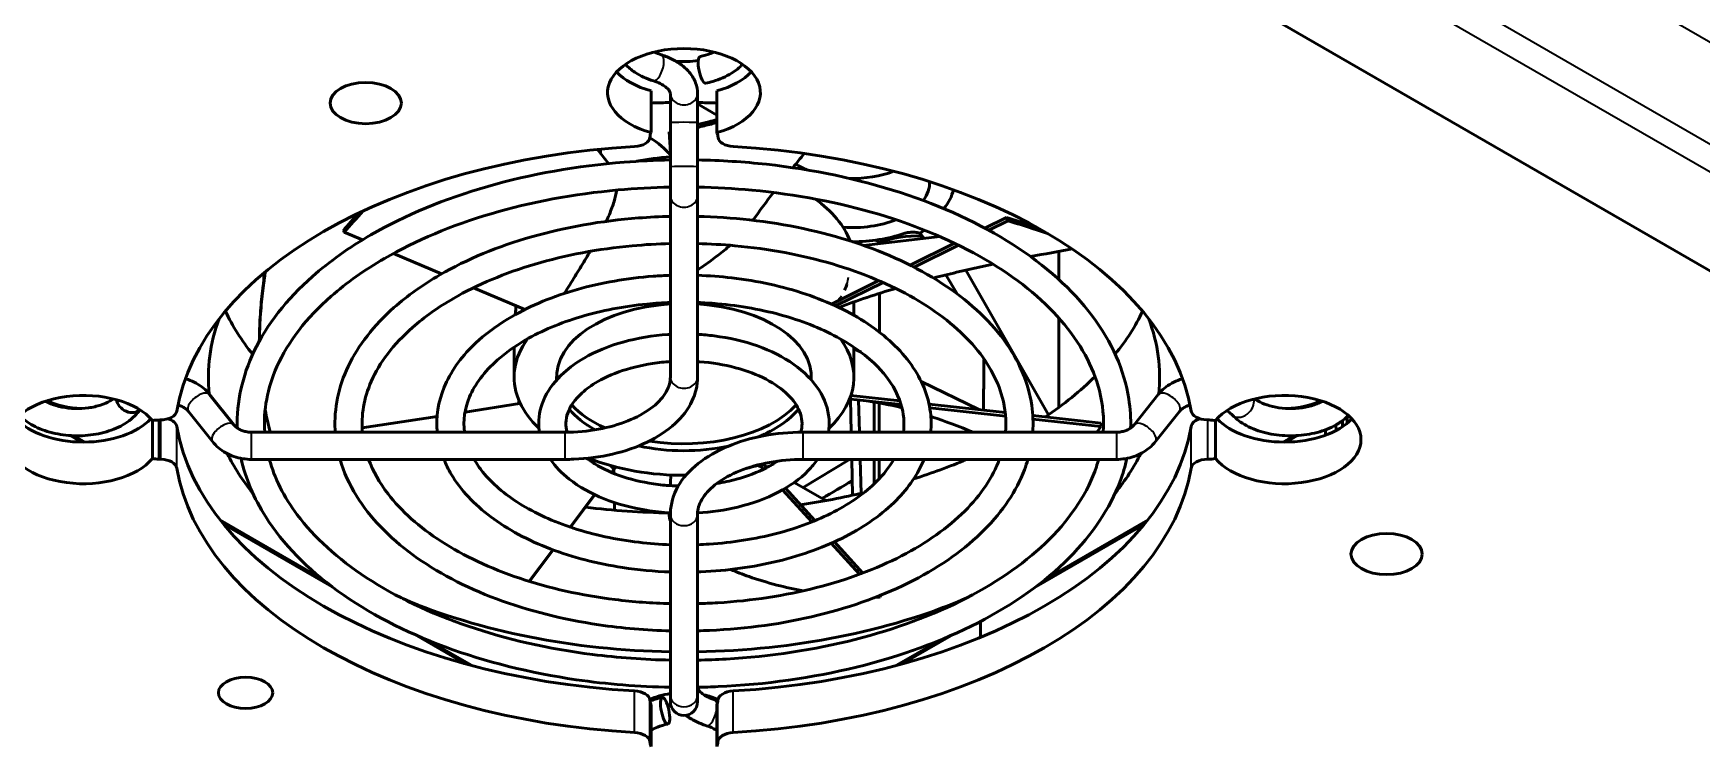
# Model space of a CAD drawing. Header units: millimetres. Extents: x 40 to 2195, y 40 to 1687.
# Drawn here: x 464 to 562.2, y 180.3 to 222.3 of the extents above; entities that cross this region are included whole.
import ezdxf

# ---------------------------------------------------------------- set-up
doc = ezdxf.new("R2010")
doc.units = ezdxf.units.MM
doc.header["$LTSCALE"] = 8
doc.layers.add('Visible (ISO)', color=7, linetype='Continuous', lineweight=50)
doc.layers.add('Visible Narrow (ISO)', color=7, linetype='Continuous', lineweight=35)

msp = doc.modelspace()

# ---------------------------------------------------------------- linework, layer by layer
at = {"layer": 'Visible (ISO)'}
for p, q in [((476.585, 258.046), (605.841, 183.42)), ((500.385, 218.91), (500.385, 216.461)), ((501.522, 218.743), (501.522, 217.031)), ((503.122, 217.031), (503.122, 218.743)), ((503.122, 218.139), (504.259, 217.483)), ((504.259, 218.91), (504.259, 216.461)), ((501.522, 216.415), (501.449, 216.492)), ((501.449, 216.492), (501.522, 215.294)), ((501.522, 214.434), (501.522, 217.031)), ((503.122, 214.434), (503.122, 217.031)), ((504.327, 216.169), (504.318, 216.249)), ((497.881, 214.634), (497.239, 215.463)), ((501.522, 214.434), (501.522, 212.723)), ((503.122, 212.723), (503.122, 214.434)), ((501.522, 202.067), (501.522, 212.723)), ((503.122, 202.067), (503.122, 212.723)), ((483.03, 211.57), (482.892, 211.59)), ((521.304, 211.46), (520.037, 210.833)), ((520.26, 210.713), (521.385, 211.27)), ((521.385, 211.27), (521.304, 211.46)), ((482.326, 210.595), (482.251, 210.673)), ((483.391, 210.138), (482.326, 210.595)), ((517.396, 210.336), (512.887, 209.816)), ((516.213, 210.536), (516.508, 210.707)), ((522.941, 210.974), (522.882, 210.968)), ((488.049, 208.141), (485.228, 209.351)), ((513.59, 210.126), (513.838, 209.983)), ((518.246, 209.947), (515.634, 208.655)), ((515.864, 208.538), (518.482, 209.833)), ((524.384, 209.466), (524.384, 207.819)), ((518.917, 208.36), (523.777, 199.845)), ((492.947, 206.041), (489.94, 207.33)), ((513.796, 207.745), (511.008, 206.365)), ((511.252, 206.255), (514.044, 207.637)), ((518.398, 206.968), (517.733, 208.08)), ((512.322, 206.492), (512.322, 205.708)), ((524.384, 205.553), (524.384, 200.278)), ((492.322, 203.805), (492.322, 202.067)), ((512.322, 203.83), (512.322, 202.067)), ((512.745, 203.529), (512.322, 203.735)), ((512.39, 203.783), (512.454, 203.67)), ((519.679, 200.156), (516.291, 201.804)), ((474.399, 201.046), (475.815, 199.267)), ((492.63, 200.507), (489.433, 200.012)), ((492.663, 200.573), (492.63, 200.507)), ((512.145, 200.985), (512.121, 200.778)), ((512.121, 200.778), (515.106, 200.45)), ((512.169, 198.826), (512.127, 200.778)), ((515.035, 200.667), (512.145, 200.985)), ((512.655, 198.826), (512.597, 200.726)), ((513.516, 198.826), (513.516, 200.602)), ((521.235, 199.984), (516.749, 200.478)), ((530.245, 201.046), (528.829, 199.267)), ((471.028, 199.512), (471.028, 197.275)), ((473.147, 200.05), (474.563, 198.271)), ((487.789, 199.758), (483.378, 199.075)), ((516.791, 200.264), (521.255, 199.773)), ((526.879, 199.363), (522.857, 199.806)), ((522.867, 199.595), (526.856, 199.156)), ((531.497, 200.05), (530.081, 198.271)), ((533.249, 199.545), (533.111, 199.55)), ((533.616, 199.512), (533.616, 197.275)), ((541.094, 199.151), (541.094, 199.513)), ((466.196, 198.629), (466.861, 198.245)), ((476.866, 198.826), (495.322, 198.826)), ((481.789, 198.829), (481.765, 198.826)), ((527.778, 198.826), (509.322, 198.826)), ((526.856, 199.156), (526.879, 199.363)), ((537.783, 198.245), (538.447, 198.629)), ((540.09, 198.65), (540.083, 198.97)), ((540.71, 198.923), (540.7, 199.255)), ((471.395, 197.241), (471.533, 197.236)), ((476.866, 197.226), (495.322, 197.226)), ((498.204, 196.669), (498.047, 196.462)), ((498.072, 196.451), (498.318, 196.777)), ((498.19, 196.403), (498.185, 196.601)), ((498.318, 196.777), (498.204, 196.669)), ((506.986, 196.96), (506.875, 196.79)), ((506.875, 196.79), (507.005, 196.649)), ((507.186, 196.741), (506.986, 196.96)), ((507.053, 196.886), (507.247, 196.774)), ((527.778, 197.226), (509.322, 197.226)), ((509.337, 195.567), (512.064, 197.226)), ((512.248, 195.116), (512.203, 197.226)), ((512.763, 195.232), (512.703, 197.226)), ((513.516, 195.785), (513.516, 197.226)), ((510.034, 193.622), (508.293, 195.529)), ((508.815, 195.869), (510.601, 194.838)), ((497.057, 195.153), (495.613, 193.245)), ((495.639, 193.236), (497.081, 195.142)), ((498.236, 194.24), (498.226, 194.687)), ((508.119, 195.428), (509.84, 193.543)), ((501.522, 193.984), (501.522, 183.329)), ((503.122, 193.984), (503.122, 183.329)), ((475.214, 193.422), (481.615, 189.727)), ((523.029, 189.727), (529.429, 193.422)), ((494.6, 191.907), (493.199, 190.055)), ((493.226, 190.047), (494.626, 191.898)), ((510.986, 192.289), (512.652, 190.464)), ((512.851, 190.538), (511.174, 192.373)), ((513.812, 189.195), (513.871, 189.13)), ((513.871, 189.13), (513.949, 189.249)), ((486.48, 186.918), (489.469, 185.192)), ((515.174, 185.192), (518.164, 186.918)), ((500.317, 183.066), (500.326, 182.987)), ((500.385, 182.775), (500.385, 180.326)), ((501.522, 183.329), (501.522, 182.962)), ((503.122, 182.962), (503.122, 183.329)), ((504.259, 182.775), (504.259, 180.326)), ((500.317, 180.617), (500.326, 180.537))]:
    msp.add_line(p, q, dxfattribs=at)
msp.add_arc((502.322, 182.962), 0.8, 180, 0, dxfattribs=at)
for centre, major_axis, ratio, start_param, end_param in [((502.322, 218.805), (-4.5, 0), 0.57735, 2.015872, 7.408906), ((502.322, 221.255), (-4.5, 0), 0.57735, 0.490883, 1.12572), ((502.322, 222.48), (3.2, 0), 0.57735, 4.566827, 4.979022), ((503.433, 220.145), (0.165, -0.783), 0.279258, 3.141593, 6.283185), ((502.322, 221.255), (-4.5, 0), 0.57735, 2.015872, 2.65071), ((502.322, 202.067), (-28, 0), 0.57735, 4.740964, 4.781636), ((502.322, 202.067), (-28, 0), 0.57735, 4.643142, 4.683814), ((499.322, 216.207), (1, 0), 0.57735, 4.809297, 6.26405), ((495.958, 213.691), (-6.087, 0), 0.57735, 3.559275, 3.914287), ((502.322, 216.174), (-2, 0), 0.57735, 6.032265, 6.26405), ((502.322, 216.174), (2, 0), 0.57735, 0.064987, 0.25092), ((505.325, 216.207), (-1, 0), 0.57735, 0.064987, 1.473785), ((502.322, 198.393), (-30, 0), 0.57735, 4.809297, 6.186277), ((502.322, 198.393), (30, 0), 0.57735, 0.097011, 1.473785), ((502.322, 210.232), (-8.333, 0), 0.57735, 4.808537, 5.052163), ((512.221, 216.356), (4.5, 0), 0.57735, 3.882527, 4.080322), ((512.221, 216.356), (4.5, 0), 0.57735, 4.677588, 5.288633), ((512.221, 213.498), (4.561, 0), 0.57735, 5.877112, 6.310106), ((502.322, 208.871), (10, 0), 0.57735, 0.21086, 0.691494), ((512.221, 213.498), (6, 0), 0.57735, 5.830151, 6.166699), ((512.221, 213.498), (4.561, 0), 0.57735, 4.596868, 5.314434), ((512.221, 213.498), (6, 0), 0.57735, 4.715909, 5.245124), ((516.111, 207.987), (4.137, 0), 0.57735, 1.513046, 2.152405), ((515.784, 209.768), (0.717, -1.175), 0.586847, 1.603433, 1.890356), ((502.322, 202.067), (-7.5, 0), 0.57735, 4.819259, 6.320785), ((502.322, 202.067), (7.5, 0), 0.57735, 6.245586, 7.747112), ((502.322, 202.067), (-28, 0), 0.57735, 6.069716, 6.344497), ((502.322, 210.232), (-28, 0), 0.57735, 0.268375, 0.435445), ((502.322, 210.232), (28, 0), 0.57735, 5.847741, 6.01481), ((502.322, 202.067), (28, 0), 0.57735, 6.221874, 6.496654), ((502.322, 202.067), (-10, 0), 0.57735, 5.882877, 6.510635), ((502.322, 202.067), (10, 0), 0.57735, 5.735876, 6.683494), ((502.322, 202.476), (-7.5, 0), 0.57735, 0.047158, 0.119744), ((502.322, 202.476), (7.5, 0), 0.57735, 6.163441, 6.236027), ((502.322, 210.232), (28, 0), 0.57735, 5.575554, 5.756004), ((466.967, 198.393), (-4.5, 0), 0.57735, 3.586669, 8.979702), ((466.967, 202.067), (3.2, 0), 0.57735, 3.987541, 4.675682), ((469.667, 200.65), (0.677, -0.427), 0.767256, 3.704495, 6.127638), ((503.968, 202.33), (-11.704, -0.012), 0.577534, 0.231859, 0.261125), ((501.681, 204.212), (-2.436, -11.146), 0.807769, 5.1966, 5.220633), ((502.322, 202.067), (-10, 0), 0.57735, 0.261799, 0.547309), ((502.322, 202.476), (7.5, 0), 0.57735, 3.633754, 4.043589), ((502.322, 202.476), (7.5, 0), 0.57735, 4.4374, 5.791024), ((537.677, 198.393), (4.5, 0), 0.57735, 3.586669, 8.979702), ((537.677, 202.067), (3.2, 0), 0.57735, 4.749096, 5.437237), ((466.967, 200.843), (-4.5, 0), 0.57735, 0.490883, 2.65071), ((471.525, 198.393), (2, 0), 0.57735, 1.589932, 1.821717), ((471.467, 200.125), (1, 0), 0.57735, 4.731525, 6.186277), ((471.468, 199.109), (1, 0), 0.57735, 0.097011, 1.075449), ((502.322, 202.067), (7.5, 0), 0.57735, 3.593055, 3.939939), ((502.322, 202.067), (7.5, 0), 0.57735, 5.335579, 5.831723), ((533.176, 200.127), (-1, 0), 0.57735, 0.097011, 1.50581), ((533.176, 199.111), (-1, 0), 0.57735, 5.208087, 6.186277), ((533.119, 198.393), (2, 0), 0.57735, 1.319876, 1.50581), ((537.677, 200.843), (-4.5, 0), 0.57735, 0.490883, 2.65071), ((502.322, 200.843), (-30, 0), 0.57735, 0.097011, 1.473785), ((502.322, 200.843), (30, 0), 0.57735, 4.809297, 6.186277), ((502.322, 202.067), (-28, 0), 0.57735, 0.281997, 0.43566), ((502.322, 202.067), (7.5, 0), 0.57735, 4.348378, 5.069363), ((502.322, 202.067), (28, 0), 0.57735, 5.847525, 6.001188), ((471.525, 198.393), (-2, 0), 0.57735, 1.319876, 1.50581), ((471.468, 196.659), (1, 0), 0.57735, 0.097011, 1.50581), ((502.322, 198.393), (-30, 0), 0.57735, 0.097011, 1.473785), ((502.322, 202.067), (10, 0), 0.57735, 4.113629, 4.723998), ((502.322, 198.393), (30, 0), 0.57735, 4.809297, 6.186277), ((502.322, 202.067), (10, 0), 0.57735, 5.087776, 5.163241), ((501.528, 202.946), (-11.704, 0.006), 0.578001, 2.026956, 2.05623), ((507.462, 207.466), (3.358, -10.904), 0.680965, 5.762384, 5.786414), ((502.322, 202.067), (10, 0), 0.57735, 5.197591, 5.215914), ((502.322, 210.232), (28, 0), 0.57735, 5.216504, 5.348224), ((533.176, 196.661), (-1, 0), 0.57735, 4.731525, 6.186277), ((533.119, 198.393), (-2, 0), 0.57735, 1.589932, 1.821717), ((502.322, 210.232), (28, 0), 0.57735, 4.959795, 5.10052), ((510.601, 192.388), (-1.5, 2.598), 0.57735, 5.468135, 5.497787), ((502.322, 210.232), (28, 0), 0.57735, 4.504102, 4.681326), ((502.322, 202.067), (28, 0), 0.57735, 4.079563, 4.683814), ((502.322, 202.067), (28, 0), 0.57735, 4.740964, 5.345215), ((499.319, 183.029), (1, 0), 0.57735, 0.064987, 1.473785), ((502.322, 181.655), (-3.2, 0), 0.57735, 4.965069, 5.391058), ((502.322, 184.513), (3.2, 0), 0.57735, 4.035031, 4.06376), ((502.322, 183.062), (-2, 0), 0.57735, 0.064987, 0.25092), ((502.322, 184.513), (3.2, 0), 0.57735, 4.406761, 4.471935), ((502.322, 184.513), (-2.1, 0), 0.57735, 1.11537, 1.17997), ((502.322, 181.655), (-3.2, 0), 0.57735, 4.034876, 4.336631), ((502.322, 184.513), (3.2, 0), 0.57735, 5.361018, 5.3884), ((502.322, 183.062), (2, 0), 0.57735, 6.032265, 6.26405), ((505.321, 183.029), (-1, 0), 0.57735, 4.809297, 6.26405), ((499.319, 180.579), (1, 0), 0.57735, 0.064987, 1.473785), ((505.321, 180.579), (-1, 0), 0.57735, 4.809297, 6.26405), ((502.322, 180.612), (-2, 0), 0.57735, 0.064987, 0.25092), ((502.322, 180.612), (2, 0), 0.57735, 6.032265, 6.26405)]:
    msp.add_ellipse(centre, major_axis=major_axis, ratio=ratio, start_param=start_param, end_param=end_param, dxfattribs=at)
for centre, major_axis, ratio in [((483.584, 218.193), (2.1, 0), 0.57735), ((543.688, 191.657), (2.1, 0), 0.57735), ((476.513, 183.492), (1.6, 0), 0.57735), ((501.21, 182.438), (0.165, -0.783), 0.279258)]:
    msp.add_ellipse(centre, major_axis=major_axis, ratio=ratio, dxfattribs=at)
for points, degree in [([(501.003, 221.025), (500.844, 221.075), (500.697, 221.134), (500.567, 221.198)], 3), ([(501.522, 216.511), (501.498, 216.505), (501.474, 216.499), (501.449, 216.492)], 3), ([(509.402, 215.224), (509.179, 214.949), (508.956, 214.671), (508.732, 214.39)], 3), ([(507.59, 212.931), (507.186, 212.403), (506.781, 211.861), (506.378, 211.297)], 3), ([(483.169, 211.724), (482.858, 211.381), (482.553, 211.031), (482.251, 210.673)], 3), ([(483.436, 211.851), (483.06, 211.441), (482.689, 211.024), (482.326, 210.595)], 3), ([(513.838, 209.926), (513.838, 209.945), (513.838, 209.964), (513.838, 209.983)], 3), ([(525.182, 209.61), (524.364, 209.465), (523.545, 209.314), (522.73, 209.158)], 3), ([(514.786, 207.289), (513.658, 206.956), (512.54, 206.587), (511.438, 206.167)], 3), ([(513.824, 204.718), (513.826, 205.476), (513.828, 206.236), (513.83, 206.997)], 3), ([(492.322, 203.805), (492.322, 203.813), (492.322, 203.822), (492.322, 203.83)], 3), ([(519.985, 203.136), (519.968, 201.607), (519.952, 200.126)], 2), ([(512.075, 200.791), (512.091, 200.786), (512.106, 200.782), (512.121, 200.778)], 3), ([(477.665, 200.149), (477.75, 199.708), (477.853, 199.268), (477.975, 198.826)], 3), ([(541.362, 199.351), (541.362, 199.481), (541.362, 199.611), (541.362, 199.74)], 3), ([(526.628, 198.826), (526.71, 198.93), (526.786, 199.04), (526.856, 199.156)], 3), ([(498.005, 196.859), (498.07, 196.795), (498.137, 196.732), (498.204, 196.669)], 3), ([(513.805, 196.073), (513.805, 196.457), (513.806, 196.841), (513.807, 197.226)], 3), ([(501.521, 195.683), (501.531, 195.892), (501.54, 196.102), (501.55, 196.311)], 3), ([(510.446, 194.927), (511.041, 195.275), (511.635, 195.623), (512.23, 195.972)], 3), ([(501.479, 193.769), (501.49, 193.713), (501.505, 193.658), (501.522, 193.602)], 3), ([(513.637, 189.126), (513.715, 189.127), (513.793, 189.128), (513.871, 189.13)], 3), ([(519.785, 187.698), (519.777, 187.222), (519.77, 186.753)], 2), ([(504.123, 183.084), (504.19, 183.063), (504.255, 183.041), (504.32, 183.017)], 3)]:
    msp.add_open_spline(points, degree=degree, dxfattribs=at)
for points, knots in [([(503.122, 218.743), (503.122, 218.965), (503.08, 219.187), (502.925, 219.598), (502.813, 219.787), (502.544, 220.128), (502.387, 220.279), (502.04, 220.547), (501.849, 220.664), (501.443, 220.868), (501.228, 220.954), (501.003, 221.025)], [3.926991, 3.926991, 3.926991, 3.926991, 4.141019, 4.141019, 4.355047, 4.355047, 4.569076, 4.569076, 4.783104, 4.783104, 4.997132, 4.997132, 4.997132, 4.997132]), ([(504.077, 221.198), (504.014, 221.167), (503.947, 221.137), (503.695, 221.036), (503.489, 220.974), (503.269, 220.928)], [9.5043891, 9.5043891, 9.5043891, 9.5043891, 9.6037192, 9.6037192, 9.8611103, 9.8611103, 9.8611103, 9.8611103]), ([(500.521, 219.499), (500.124, 219.625), (499.755, 219.793), (499.225, 220.144), (499.037, 220.299), (498.874, 220.475)], [4.4276455, 4.4276455, 4.4276455, 4.4276455, 4.780835, 4.780835, 5.0046195, 5.0046195, 5.0046195, 5.0046195]), ([(505.77, 220.475), (505.584, 220.274), (505.366, 220.101), (504.796, 219.747), (504.424, 219.587), (503.887, 219.429), (503.744, 219.393), (503.598, 219.362)], [9.1325474, 9.1325474, 9.1325474, 9.1325474, 9.3880538, 9.3880538, 9.7379277, 9.7379277, 9.8611103, 9.8611103, 9.8611103, 9.8611103]), ([(501.522, 218.743), (501.522, 218.767), (501.518, 218.793), (501.491, 218.864), (501.467, 218.911), (501.38, 219.02), (501.318, 219.083), (501.153, 219.21), (501.05, 219.275), (500.809, 219.396), (500.672, 219.452), (500.521, 219.499)], [3.926991, 3.926991, 3.926991, 3.926991, 4.141019, 4.141019, 4.355047, 4.355047, 4.569076, 4.569076, 4.783104, 4.783104, 4.997132, 4.997132, 4.997132, 4.997132]), ([(504.259, 217.212), (504.103, 217.173), (503.945, 217.134), (503.787, 217.094), (503.567, 217.039), (503.346, 216.983), (503.122, 216.926)], [0.87142799, 0.87142799, 0.87142799, 0.87142799, 0.89380174, 0.89380174, 0.89380174, 0.92476102, 0.92476102, 0.92476102, 0.92476102]), ([(504.259, 217.045), (504.148, 217.017), (504.036, 216.989), (503.923, 216.961), (503.659, 216.895), (503.392, 216.828), (503.122, 216.759)], [0.87830029, 0.87830029, 0.87830029, 0.87830029, 0.89405824, 0.89405824, 0.89405824, 0.93104123, 0.93104123, 0.93104123, 0.93104123]), ([(483.891, 210.435), (485.91, 211.601), (488.244, 212.567), (493.303, 214.015), (496.026, 214.497), (499.709, 214.788), (500.615, 214.831), (501.522, 214.847)], [0, 0, 0, 0, 0.3251519, 0.3251519, 0.6497225, 0.6497225, 0.754579, 0.754579, 0.754579, 0.754579]), ([(503.122, 214.847), (504.483, 214.823), (505.842, 214.737), (509.937, 214.287), (512.609, 213.724), (517.529, 212.127), (519.774, 211.092), (523.606, 208.639), (525.193, 207.22), (527.503, 204.142), (528.242, 202.484), (528.597, 200.216), (528.634, 199.644), (528.618, 199.073)], [0.816217, 0.816217, 0.816217, 0.816217, 0.973621, 0.973621, 1.297583, 1.297583, 1.622303, 1.622303, 1.947315, 1.947315, 2.265889, 2.265889, 2.372303, 2.372303, 2.372303, 2.372303]), ([(484.691, 209.05), (486.518, 210.105), (488.65, 211), (493.313, 212.371), (495.843, 212.844), (499.461, 213.172), (500.49, 213.228), (501.522, 213.247)], [0, 0, 0, 0, 0.314504, 0.314504, 0.6297777, 0.6297777, 0.7534412, 0.7534412, 0.7534412, 0.7534412]), ([(503.122, 213.247), (504.193, 213.227), (505.262, 213.168), (508.922, 212.826), (511.454, 212.344), (516.114, 210.955), (518.242, 210.05), (521.877, 207.925), (523.384, 206.706), (525.658, 204.087), (526.415, 202.688), (526.983, 200.464), (527.059, 199.644), (527.005, 198.826)], [0.817355, 0.817355, 0.817355, 0.817355, 0.945783, 0.945783, 1.261782, 1.261782, 1.577039, 1.577039, 1.891545, 1.891545, 2.209993, 2.209993, 2.394168, 2.394168, 2.394168, 2.394168]), ([(498.366, 213.073), (498.328, 212.854), (498.211, 212.37), (497.982, 211.752), (497.811, 211.367), (497.748, 211.232)], [0.1143212, 0.1143212, 0.1143212, 0.1143212, 0.2, 0.3, 0.3547663, 0.3547663, 0.3547663, 0.3547663]), ([(487.957, 208.088), (489.542, 209.003), (491.372, 209.759), (495.335, 210.889), (497.466, 211.264), (500.266, 211.48), (500.893, 211.511), (501.522, 211.526)], [0, 0, 0, 0, 0.3265871, 0.3265871, 0.6524603, 0.6524603, 0.7458076, 0.7458076, 0.7458076, 0.7458076]), ([(503.122, 211.526), (504.149, 211.502), (505.172, 211.433), (508.333, 211.078), (510.419, 210.633), (514.26, 209.372), (516.012, 208.555), (519.003, 206.616), (520.241, 205.493), (522.032, 203.056), (522.599, 201.745), (522.87, 199.876), (522.891, 199.35), (522.855, 198.826)], [0.824989, 0.824989, 0.824989, 0.824989, 0.977476, 0.977476, 1.302584, 1.302584, 1.628671, 1.628671, 1.955027, 1.955027, 2.272642, 2.272642, 2.39581, 2.39581, 2.39581, 2.39581]), ([(523.058, 210.91), (522.955, 210.944), (522.849, 210.979), (522.74, 211.014), (522.305, 211.155), (521.829, 211.304), (521.304, 211.46)], [0.867287, 0.867287, 0.867287, 0.867287, 0.8938017, 0.8938017, 0.8938017, 1, 1, 1, 1]), ([(523.77, 210.503), (523.481, 210.602), (523.163, 210.709), (522.819, 210.821), (522.385, 210.963), (521.91, 211.112), (521.385, 211.27)], [0.8101283, 0.8101283, 0.8101283, 0.8101283, 0.8940582, 0.8940582, 0.8940582, 1, 1, 1, 1]), ([(476.026, 199.073), (475.983, 200.595), (476.32, 202.12), (477.76, 205.155), (478.933, 206.649), (481.454, 208.875), (482.609, 209.695), (483.891, 210.435)], [5.4816783, 5.4816783, 5.4816783, 5.4816783, 5.7652532, 5.7652532, 6.0768454, 6.0768454, 6.2831853, 6.2831853, 6.2831853, 6.2831853]), ([(515.269, 210.514), (515.338, 210.538), (515.411, 210.556), (515.568, 210.584), (515.652, 210.592), (515.819, 210.596), (515.901, 210.592), (516.062, 210.572), (516.14, 210.557), (516.213, 210.536)], [0.000001, 0.000001, 0.000001, 0.000001, 0.02399719, 0.02399719, 0.04928064, 0.04928064, 0.07404209, 0.07404209, 0.09856034, 0.09856034, 0.09856034, 0.09856034]), ([(488.757, 206.702), (490.15, 207.507), (491.779, 208.192), (495.345, 209.245), (497.283, 209.611), (500.018, 209.864), (500.769, 209.907), (501.522, 209.925)], [0, 0, 0, 0, 0.3128397, 0.3128397, 0.6267069, 0.6267069, 0.7439094, 0.7439094, 0.7439094, 0.7439094]), ([(496.798, 209.468), (496.782, 209.442), (496.601, 209.134), (496.215, 208.499), (495.71, 207.681), (495.396, 207.169), (495.293, 206.999)], [0.5905487, 0.5905487, 0.5905487, 0.5905487, 0.6, 0.7, 0.8, 0.849647, 0.849647, 0.849647, 0.849647]), ([(503.122, 209.925), (503.858, 209.907), (504.593, 209.865), (507.319, 209.618), (509.265, 209.253), (512.845, 208.2), (514.481, 207.513), (517.274, 205.902), (518.433, 204.979), (520.187, 203.001), (520.774, 201.947), (521.248, 200.203), (521.31, 199.514), (521.25, 198.826)], [0.826887, 0.826887, 0.826887, 0.826887, 0.94153, 0.94153, 1.256357, 1.256357, 1.570231, 1.570231, 1.883071, 1.883071, 2.200532, 2.200532, 2.406752, 2.406752, 2.406752, 2.406752]), ([(505.037, 209.824), (504.927, 209.727), (504.585, 209.434), (503.96, 208.95), (503.399, 208.556), (503.122, 208.368)], [0.6490319, 0.6490319, 0.6490319, 0.6490319, 0.7, 0.8, 0.8915068, 0.8915068, 0.8915068, 0.8915068]), ([(477.645, 208.243), (477.643, 208.223), (477.64, 208.202), (477.637, 208.181), (477.584, 207.793), (477.535, 207.404), (477.49, 206.981), (477.444, 206.559), (477.402, 206.102), (477.371, 205.601), (477.344, 205.159), (477.325, 204.683), (477.322, 204.183)], [0.3571907, 0.3571907, 0.3571907, 0.3571907, 0.3628105, 0.3628105, 0.3628105, 0.4690087, 0.4690087, 0.4690087, 0.575207, 0.575207, 0.575207, 0.6687847, 0.6687847, 0.6687847, 0.6687847]), ([(477.675, 208.268), (477.672, 208.246), (477.669, 208.225), (477.666, 208.204), (477.61, 207.81), (477.558, 207.416), (477.51, 206.988), (477.461, 206.561), (477.416, 206.1), (477.382, 205.594), (477.352, 205.155), (477.33, 204.681), (477.323, 204.185)], [0.3586351, 0.3586351, 0.3586351, 0.3586351, 0.3643494, 0.3643494, 0.3643494, 0.4702912, 0.4702912, 0.4702912, 0.5762329, 0.5762329, 0.5762329, 0.6682795, 0.6682795, 0.6682795, 0.6682795]), ([(477.639, 198.826), (477.554, 200.118), (477.793, 201.415), (479.009, 204.131), (480.084, 205.541), (482.459, 207.622), (483.512, 208.369), (484.691, 209.05)], [5.4598139, 5.4598139, 5.4598139, 5.4598139, 5.7506433, 5.7506433, 6.08027, 6.08027, 6.2831853, 6.2831853, 6.2831853, 6.2831853]), ([(520.518, 208.712), (519.8, 208.561), (519.085, 208.402), (517.917, 208.126), (517.461, 208.015), (517.007, 207.899)], [0.5925489, 0.5925489, 0.5925489, 0.5925489, 0.8132658, 0.8132658, 0.9547645, 0.9547645, 0.9547645, 0.9547645]), ([(481.789, 198.826), (481.786, 198.871), (481.784, 198.916), (481.718, 200.228), (481.986, 201.502), (483.151, 203.948), (484.068, 205.115), (486.039, 206.86), (486.949, 207.506), (487.957, 208.088)], [5.4581718, 5.4581718, 5.4581718, 5.4581718, 5.4687643, 5.4687643, 5.766277, 5.766277, 6.0755617, 6.0755617, 6.2831853, 6.2831853, 6.2831853, 6.2831853]), ([(492.199, 205.638), (493.332, 206.292), (494.637, 206.829), (497.455, 207.627), (498.967, 207.889), (500.847, 208.029), (501.184, 208.047), (501.522, 208.058)], [0, 0, 0, 0, 0.3292823, 0.3292823, 0.6576413, 0.6576413, 0.7290794, 0.7290794, 0.7290794, 0.7290794]), ([(503.122, 208.058), (503.799, 208.036), (504.473, 207.986), (506.66, 207.73), (508.134, 207.408), (510.849, 206.496), (512.088, 205.907), (514.2, 204.503), (515.075, 203.688), (516.321, 201.921), (516.71, 200.972), (516.879, 199.608), (516.885, 199.216), (516.848, 198.826)], [0.841717, 0.841717, 0.841717, 0.841717, 0.984799, 0.984799, 1.312115, 1.312115, 1.640833, 1.640833, 1.969618, 1.969618, 2.28474, 2.28474, 2.410555, 2.410555, 2.410555, 2.410555]), ([(511.91, 207.536), (511.873, 207.411), (511.831, 207.299), (511.779, 207.188)], [0.4, 0.4, 0.4, 0.4, 0.5, 0.5, 0.5, 0.5]), ([(483.394, 198.826), (483.306, 199.825), (483.477, 200.828), (484.397, 202.919), (485.217, 204.003), (487.041, 205.604), (487.849, 206.178), (488.757, 206.702)], [5.44723, 5.44723, 5.44723, 5.44723, 5.7466974, 5.7466974, 6.0795396, 6.0795396, 6.2831853, 6.2831853, 6.2831853, 6.2831853]), ([(492.394, 205.749), (492.403, 205.875), (492.412, 206), (492.424, 206.171), (492.428, 206.216), (492.432, 206.262)], [0.50657897, 0.50657897, 0.50657897, 0.50657897, 0.5444555, 0.5444555, 0.55849963, 0.55849963, 0.55849963, 0.55849963]), ([(492.999, 204.253), (493.94, 204.796), (495.043, 205.262), (497.465, 205.983), (498.785, 206.236), (500.599, 206.411), (501.06, 206.441), (501.522, 206.457)], [0, 0, 0, 0, 0.3095374, 0.3095374, 0.6206429, 0.6206429, 0.725155, 0.725155, 0.725155, 0.725155]), ([(503.122, 206.457), (503.509, 206.443), (503.895, 206.42), (505.646, 206.269), (506.98, 206.027), (509.435, 205.325), (510.556, 204.865), (512.473, 203.789), (513.268, 203.174), (514.478, 201.862), (514.886, 201.168), (515.266, 199.927), (515.312, 199.377), (515.238, 198.826)], [0.845641, 0.845641, 0.845641, 0.845641, 0.933153, 0.933153, 1.245703, 1.245703, 1.556903, 1.556903, 1.866455, 1.866455, 2.181386, 2.181386, 2.433453, 2.433453, 2.433453, 2.433453]), ([(511.325, 206.543), (511.31, 206.528), (511.295, 206.514), (511.279, 206.5)], [0.7, 0.7, 0.7, 0.7, 0.71423602, 0.71423602, 0.71423602, 0.71423602]), ([(487.796, 198.826), (487.786, 198.934), (487.779, 199.043), (487.745, 200.051), (487.944, 200.952), (488.775, 202.684), (489.424, 203.51), (490.82, 204.754), (491.475, 205.22), (492.199, 205.638)], [5.443427, 5.443427, 5.443427, 5.443427, 5.4784914, 5.4784914, 5.7677597, 5.7677597, 6.0727168, 6.0727168, 6.2831853, 6.2831853, 6.2831853, 6.2831853]), ([(496.442, 203.189), (497.122, 203.582), (497.9, 203.899), (499.573, 204.365), (500.467, 204.514), (501.426, 204.578), (501.474, 204.581), (501.522, 204.584)], [0, 0, 0, 0, 0.3356671, 0.3356671, 0.6701603, 0.6701603, 0.6878411, 0.6878411, 0.6878411, 0.6878411]), ([(503.122, 204.584), (503.448, 204.566), (503.773, 204.536), (504.986, 204.381), (505.849, 204.181), (507.439, 203.618), (508.165, 203.254), (509.399, 202.383), (509.909, 201.874), (510.606, 200.778), (510.814, 200.196), (510.882, 199.342), (510.873, 199.082), (510.834, 198.826)], [0.882955, 0.882955, 0.882955, 0.882955, 1.002655, 1.002655, 1.335539, 1.335539, 1.670846, 1.670846, 2.004628, 2.004628, 2.310324, 2.310324, 2.442869, 2.442869, 2.442869, 2.442869]), ([(489.406, 198.826), (489.313, 199.517), (489.408, 200.208), (490.014, 201.644), (490.564, 202.388), (491.816, 203.494), (492.372, 203.89), (492.999, 204.253)], [5.420529, 5.420529, 5.420529, 5.420529, 5.7367882, 5.7367882, 6.0767876, 6.0767876, 6.2831853, 6.2831853, 6.2831853, 6.2831853]), ([(493.81, 198.826), (493.785, 198.993), (493.772, 199.161), (493.772, 199.861), (493.899, 200.39), (494.391, 201.41), (494.771, 201.895), (495.595, 202.643), (495.997, 202.932), (496.442, 203.189)], [5.4111131, 5.4111131, 5.4111131, 5.4111131, 5.4973829, 5.4973829, 5.7692893, 5.7692893, 6.0639097, 6.0639097, 6.2831853, 6.2831853, 6.2831853, 6.2831853]), ([(497.242, 201.803), (497.731, 202.085), (498.308, 202.332), (499.585, 202.721), (500.287, 202.861), (501.18, 202.956), (501.351, 202.97), (501.522, 202.981)], [0, 0, 0, 0, 0.3006486, 0.3006486, 0.604468, 0.604468, 0.6753805, 0.6753805, 0.6753805, 0.6753805]), ([(503.122, 202.981), (503.159, 202.979), (503.197, 202.976), (503.973, 202.92), (504.695, 202.8), (506.025, 202.445), (506.634, 202.212), (507.674, 201.667), (508.107, 201.357), (508.771, 200.707), (508.999, 200.369), (509.283, 199.662), (509.311, 199.299), (509.218, 198.891), (509.209, 198.858), (509.2, 198.825)], [0.895416, 0.895416, 0.895416, 0.895416, 0.910923, 0.910923, 1.217609, 1.217609, 1.522027, 1.522027, 1.822978, 1.822978, 2.128478, 2.128478, 2.487751, 2.487751, 2.519202, 2.519202, 2.519202, 2.519202]), ([(474.399, 201.046), (474.292, 201.182), (474.17, 201.305), (473.904, 201.527), (473.76, 201.625), (473.456, 201.793), (473.296, 201.864), (473.077, 201.939), (473.023, 201.956), (472.969, 201.971)], [2.1469703, 2.1469703, 2.1469703, 2.1469703, 2.3458948, 2.3458948, 2.5448192, 2.5448192, 2.7437437, 2.7437437, 2.8078311, 2.8078311, 2.8078311, 2.8078311]), ([(501.522, 202.067), (501.522, 201.789), (501.449, 201.507), (501.115, 200.914), (500.851, 200.607), (500.141, 200.042), (499.705, 199.785), (498.698, 199.349), (498.126, 199.171), (496.898, 198.917), (496.242, 198.844), (495.494, 198.827), (495.408, 198.826), (495.322, 198.826)], [2.356194, 2.356194, 2.356194, 2.356194, 2.670354, 2.670354, 2.984513, 2.984513, 3.283926, 3.283926, 3.583758, 3.583758, 3.887434, 3.887434, 3.926991, 3.926991, 3.926991, 3.926991]), ([(503.122, 202.067), (503.122, 201.582), (503.006, 201.098), (502.562, 200.166), (502.219, 199.723), (501.337, 198.91), (500.783, 198.547), (499.539, 197.946), (498.847, 197.708), (497.383, 197.368), (496.611, 197.266), (495.661, 197.229), (495.492, 197.226), (495.322, 197.226)], [2.356194, 2.356194, 2.356194, 2.356194, 2.624505, 2.624505, 2.916258, 2.916258, 3.230417, 3.230417, 3.544576, 3.544576, 3.858736, 3.858736, 3.926991, 3.926991, 3.926991, 3.926991]), ([(495.444, 198.826), (495.336, 199.204), (495.346, 199.566), (495.613, 200.337), (495.888, 200.749), (496.577, 201.374), (496.886, 201.598), (497.242, 201.803)], [5.3351712, 5.3351712, 5.3351712, 5.3351712, 5.6946581, 5.6946581, 6.0644257, 6.0644257, 6.2831853, 6.2831853, 6.2831853, 6.2831853]), ([(530.245, 201.046), (530.352, 201.182), (530.474, 201.305), (530.74, 201.527), (530.884, 201.625), (531.188, 201.793), (531.348, 201.864), (531.567, 201.939), (531.62, 201.956), (531.675, 201.971)], [2.1469703, 2.1469703, 2.1469703, 2.1469703, 2.3458948, 2.3458948, 2.5448192, 2.5448192, 2.7437437, 2.7437437, 2.8078311, 2.8078311, 2.8078311, 2.8078311]), ([(464.732, 200.648), (464.826, 200.594), (464.933, 200.543), (465.243, 200.418), (465.463, 200.352), (465.944, 200.255), (466.204, 200.225), (466.733, 200.209), (467.003, 200.224), (467.516, 200.295), (467.759, 200.351), (468.19, 200.493), (468.379, 200.579), (468.598, 200.709), (468.657, 200.749), (468.71, 200.788)], [7.863765, 7.863765, 7.863765, 7.863765, 8.02868, 8.02868, 8.303438, 8.303438, 8.586889, 8.586889, 8.874255, 8.874255, 9.159752, 9.159752, 9.437771, 9.437771, 9.555314, 9.555314, 9.555314, 9.555314]), ([(473.147, 200.05), (473.11, 200.097), (473.065, 200.143), (472.96, 200.231), (472.899, 200.272), (472.764, 200.347), (472.69, 200.38), (472.585, 200.416), (472.558, 200.425), (472.531, 200.432)], [2.1469703, 2.1469703, 2.1469703, 2.1469703, 2.3458948, 2.3458948, 2.5448192, 2.5448192, 2.7437437, 2.7437437, 2.8099481, 2.8099481, 2.8099481, 2.8099481]), ([(515.157, 200.263), (515.065, 200.287), (514.972, 200.31), (514.214, 200.49), (513.477, 200.629), (512.532, 200.733)], [1.2169532, 1.2169532, 1.2169532, 1.2169532, 1.2789189, 1.2789189, 1.7213318, 1.7213318, 1.7213318, 1.7213318]), ([(513.81, 198.826), (513.811, 199.104), (513.812, 199.679), (513.813, 200.255), (513.814, 200.552)], [0.63939677, 0.63939677, 0.63939677, 0.63939677, 0.66666667, 0.69576719, 0.69576719, 0.69576719, 0.69576719]), ([(531.497, 200.05), (531.534, 200.097), (531.579, 200.143), (531.684, 200.231), (531.745, 200.272), (531.879, 200.347), (531.954, 200.38), (532.059, 200.416), (532.086, 200.425), (532.113, 200.432)], [2.1469703, 2.1469703, 2.1469703, 2.1469703, 2.3458948, 2.3458948, 2.5448192, 2.5448192, 2.7437437, 2.7437437, 2.8099481, 2.8099481, 2.8099481, 2.8099481]), ([(535.934, 200.788), (535.987, 200.748), (536.047, 200.708), (536.262, 200.581), (536.443, 200.498), (536.858, 200.358), (537.093, 200.302), (537.595, 200.228), (537.861, 200.211), (538.393, 200.221), (538.658, 200.249), (539.153, 200.344), (539.382, 200.411), (539.704, 200.54), (539.814, 200.593), (539.912, 200.648)], [1.44026, 1.44026, 1.44026, 1.44026, 1.559164, 1.559164, 1.827391, 1.827391, 2.105118, 2.105118, 2.390335, 2.390335, 2.677757, 2.677757, 2.961542, 2.961542, 3.131809, 3.131809, 3.131809, 3.131809]), ([(463.203, 199.818), (463.22, 199.8), (463.237, 199.783), (463.504, 199.522), (463.802, 199.32), (464.489, 198.977), (464.885, 198.843), (465.715, 198.663), (466.149, 198.617), (467.015, 198.613), (467.446, 198.655), (468.274, 198.824), (468.67, 198.952), (469.393, 199.297), (469.719, 199.515), (470.101, 199.894), (470.202, 200.015), (470.291, 200.144)], [7.579164, 7.579164, 7.579164, 7.579164, 7.601755, 7.601755, 7.926658, 7.926658, 8.280345, 8.280345, 8.631482, 8.631482, 8.979718, 8.979718, 9.330589, 9.330589, 9.684572, 9.684572, 9.831442, 9.831442, 9.831442, 9.831442]), ([(519.349, 198.826), (518.482, 199.17), (517.671, 199.475), (516.922, 199.731), (516.888, 199.742), (516.855, 199.753)], [0.4331626, 0.4331626, 0.4331626, 0.4331626, 0.8366588, 0.8366588, 0.8556029, 0.8556029, 0.8556029, 0.8556029]), ([(534.271, 200.091), (534.306, 200.07), (534.339, 200.049), (534.467, 199.965), (534.543, 199.9), (534.599, 199.841)], [1.5717749, 1.5717749, 1.5717749, 1.5717749, 1.6415115, 1.6415115, 1.8555398, 1.8555398, 1.8555398, 1.8555398]), ([(534.599, 199.841), (534.834, 199.593), (535.118, 199.386), (535.781, 199.028), (536.17, 198.885), (536.99, 198.685), (537.422, 198.629), (538.288, 198.606), (538.721, 198.638), (539.556, 198.788), (539.958, 198.906), (540.696, 199.231), (541.033, 199.439), (541.358, 199.735), (541.4, 199.776), (541.441, 199.818)], [1.286053, 1.286053, 1.286053, 1.286053, 1.604857, 1.604857, 1.957685, 1.957685, 2.309401, 2.309401, 2.65769, 2.65769, 3.008032, 3.008032, 3.362281, 3.362281, 3.416411, 3.416411, 3.416411, 3.416411]), ([(476.866, 198.826), (476.777, 198.826), (476.687, 198.833), (476.514, 198.861), (476.43, 198.883), (476.272, 198.937), (476.198, 198.97), (476.063, 199.045), (476.002, 199.086), (475.897, 199.174), (475.852, 199.221), (475.815, 199.267)], [0, 0, 0, 0, 0.1989245, 0.1989245, 0.3978489, 0.3978489, 0.5967734, 0.5967734, 0.7956979, 0.7956979, 0.9946224, 0.9946224, 0.9946224, 0.9946224]), ([(509.322, 198.826), (508.541, 198.826), (507.759, 198.754), (506.263, 198.474), (505.549, 198.265), (504.247, 197.718), (503.659, 197.382), (502.663, 196.59), (502.254, 196.134), (501.695, 195.142), (501.538, 194.609), (501.522, 194.041), (501.522, 194.012), (501.522, 193.984)], [5.497787, 5.497787, 5.497787, 5.497787, 5.811946, 5.811946, 6.126106, 6.126106, 6.440265, 6.440265, 6.754424, 6.754424, 7.052971, 7.052971, 7.068583, 7.068583, 7.068583, 7.068583]), ([(527.778, 198.826), (527.867, 198.826), (527.956, 198.833), (528.13, 198.861), (528.214, 198.883), (528.372, 198.937), (528.446, 198.97), (528.581, 199.045), (528.642, 199.086), (528.747, 199.174), (528.792, 199.221), (528.829, 199.267)], [0, 0, 0, 0, 0.1989245, 0.1989245, 0.3978489, 0.3978489, 0.5967734, 0.5967734, 0.7956979, 0.7956979, 0.9946224, 0.9946224, 0.9946224, 0.9946224]), ([(476.866, 197.226), (476.69, 197.226), (476.514, 197.24), (476.168, 197.297), (475.997, 197.34), (475.666, 197.453), (475.506, 197.524), (475.202, 197.693), (475.058, 197.791), (474.792, 198.012), (474.67, 198.136), (474.563, 198.271)], [0, 0, 0, 0, 0.1989245, 0.1989245, 0.3978489, 0.3978489, 0.5967734, 0.5967734, 0.7956979, 0.7956979, 0.9946224, 0.9946224, 0.9946224, 0.9946224]), ([(527.778, 197.226), (527.954, 197.226), (528.13, 197.24), (528.476, 197.297), (528.647, 197.34), (528.978, 197.453), (529.138, 197.524), (529.442, 197.693), (529.586, 197.791), (529.852, 198.012), (529.973, 198.136), (530.081, 198.271)], [0, 0, 0, 0, 0.1989245, 0.1989245, 0.3978489, 0.3978489, 0.5967734, 0.5967734, 0.7956979, 0.7956979, 0.9946224, 0.9946224, 0.9946224, 0.9946224]), ([(501.522, 183.817), (499.656, 183.85), (497.795, 184), (493.26, 184.659), (490.646, 185.312), (485.888, 187.075), (483.745, 188.186), (480.157, 190.773), (478.71, 192.248), (477.002, 194.945), (476.511, 196.102), (476.248, 197.285)], [3.95781, 3.95781, 3.95781, 3.95781, 4.173565, 4.173565, 4.49762, 4.49762, 4.822506, 4.822506, 5.147172, 5.147172, 5.370194, 5.370194, 5.370194, 5.370194]), ([(501.522, 185.417), (499.978, 185.445), (498.439, 185.557), (494.359, 186.076), (491.881, 186.64), (487.372, 188.176), (485.342, 189.146), (481.931, 191.379), (480.552, 192.639), (478.766, 195.024), (478.217, 196.12), (477.911, 197.226)], [3.958948, 3.958948, 3.958948, 3.958948, 4.144045, 4.144045, 4.459961, 4.459961, 4.775033, 4.775033, 5.089633, 5.089633, 5.339581, 5.339581, 5.339581, 5.339581]), ([(501.522, 187.139), (500.104, 187.171), (498.692, 187.29), (495.19, 187.807), (493.149, 188.322), (489.433, 189.713), (487.76, 190.59), (484.959, 192.635), (483.83, 193.803), (482.616, 195.765), (482.289, 196.486), (482.075, 197.226)], [3.966581, 3.966581, 3.966581, 3.966581, 4.177158, 4.177158, 4.502387, 4.502387, 4.828681, 4.828681, 5.154541, 5.154541, 5.331845, 5.331845, 5.331845, 5.331845]), ([(501.522, 188.739), (500.428, 188.765), (499.337, 188.845), (496.292, 189.224), (494.387, 189.65), (490.921, 190.813), (489.359, 191.549), (486.735, 193.24), (485.673, 194.193), (484.395, 195.856), (484.013, 196.539), (483.759, 197.226)], [3.96848, 3.96848, 3.96848, 3.96848, 4.138842, 4.138842, 4.453565, 4.453565, 4.767202, 4.767202, 5.080122, 5.080122, 5.287139, 5.287139, 5.287139, 5.287139]), ([(501.522, 190.606), (500.574, 190.637), (499.631, 190.723), (497.207, 191.091), (495.764, 191.462), (493.136, 192.466), (491.951, 193.098), (489.972, 194.578), (489.174, 195.426), (488.456, 196.638), (488.311, 196.929), (488.191, 197.226)], [3.98331, 3.98331, 3.98331, 3.98331, 4.183716, 4.183716, 4.511206, 4.511206, 4.8402, 4.8402, 5.168139, 5.168139, 5.268245, 5.268245, 5.268245, 5.268245]), ([(501.522, 192.207), (500.9, 192.229), (500.28, 192.276), (498.316, 192.507), (497.009, 192.789), (494.629, 193.564), (493.556, 194.056), (491.752, 195.182), (491.02, 195.816), (490.286, 196.723), (490.113, 196.974), (489.968, 197.226)], [3.987234, 3.987234, 3.987234, 3.987234, 4.128018, 4.128018, 4.44043, 4.44043, 4.7513, 4.7513, 5.060864, 5.060864, 5.176649, 5.176649, 5.176649, 5.176649]), ([(501.523, 194.08), (501.049, 194.107), (500.578, 194.157), (499.235, 194.373), (498.389, 194.601), (496.846, 195.217), (496.149, 195.605), (495.128, 196.413), (494.754, 196.801), (494.461, 197.226)], [4.024369, 4.024369, 4.024369, 4.024369, 4.198362, 4.198362, 4.531542, 4.531542, 4.867224, 4.867224, 5.119454, 5.119454, 5.119454, 5.119454]), ([(501.988, 195.662), (501.682, 195.67), (501.377, 195.689), (500.344, 195.793), (499.634, 195.932), (498.339, 196.319), (497.753, 196.567), (497.016, 196.99), (496.796, 197.137), (496.6, 197.289)], [3.9728002, 3.9728002, 3.9728002, 3.9728002, 4.0988621, 4.0988621, 4.4053604, 4.4053604, 4.7092548, 4.7092548, 4.8568633, 4.8568633, 4.8568633, 4.8568633]), ([(528.396, 197.285), (528.295, 196.832), (528.161, 196.383), (527.394, 194.336), (526.372, 192.812), (523.562, 189.99), (521.742, 188.702), (517.504, 186.526), (515.08, 185.642), (509.89, 184.369), (507.126, 183.979), (503.925, 183.836), (503.524, 183.824), (503.122, 183.817)], [2.483787, 2.483787, 2.483787, 2.483787, 2.569201, 2.569201, 2.877846, 2.877846, 3.200126, 3.200126, 3.525305, 3.525305, 3.849713, 3.849713, 3.896172, 3.896172, 3.896172, 3.896172]), ([(514.676, 197.226), (514.42, 196.782), (514.08, 196.343), (513.005, 195.272), (512.157, 194.663), (510.155, 193.624), (509.007, 193.19), (506.516, 192.543), (505.172, 192.33), (503.576, 192.227), (503.349, 192.215), (503.122, 192.207)], [2.677333, 2.677333, 2.677333, 2.677333, 2.880968, 2.880968, 3.194332, 3.194332, 3.503977, 3.503977, 3.815399, 3.815399, 3.866748, 3.866748, 3.866748, 3.866748]), ([(516.453, 197.226), (516.105, 196.366), (515.549, 195.558), (514.02, 194.014), (513.005, 193.295), (510.644, 192.081), (509.292, 191.589), (506.405, 190.888), (504.872, 190.677), (503.255, 190.611), (503.188, 190.609), (503.122, 190.606)], [2.585736, 2.585736, 2.585736, 2.585736, 2.875649, 2.875649, 3.199175, 3.199175, 3.528561, 3.528561, 3.856636, 3.856636, 3.870672, 3.870672, 3.870672, 3.870672]), ([(520.885, 197.226), (520.499, 196.182), (519.816, 195.149), (517.874, 193.213), (516.613, 192.315), (513.652, 190.784), (511.956, 190.151), (508.287, 189.212), (506.314, 188.908), (503.912, 188.765), (503.517, 188.748), (503.122, 188.739)], [2.566843, 2.566843, 2.566843, 2.566843, 2.881253, 2.881253, 3.196955, 3.196955, 3.509853, 3.509853, 3.823944, 3.823944, 3.885502, 3.885502, 3.885502, 3.885502]), ([(522.569, 197.226), (522.509, 197.02), (522.441, 196.816), (521.889, 195.357), (521.088, 194.168), (518.892, 191.958), (517.466, 190.949), (514.145, 189.244), (512.246, 188.552), (508.183, 187.559), (506.021, 187.257), (503.596, 187.152), (503.359, 187.144), (503.122, 187.139)], [2.522137, 2.522137, 2.522137, 2.522137, 2.571421, 2.571421, 2.877123, 2.877123, 3.199898, 3.199898, 3.526533, 3.526533, 3.8522, 3.8522, 3.8874, 3.8874, 3.8874, 3.8874]), ([(526.732, 197.226), (526.692, 197.081), (526.648, 196.936), (526.107, 195.319), (525.173, 193.866), (522.542, 191.243), (520.888, 190.066), (517.008, 188.066), (514.788, 187.24), (509.992, 186.021), (507.416, 185.631), (504.24, 185.448), (503.681, 185.427), (503.122, 185.417)], [2.5144, 2.5144, 2.5144, 2.5144, 2.547126, 2.547126, 2.881191, 2.881191, 3.197994, 3.197994, 3.512535, 3.512535, 3.827983, 3.827983, 3.895034, 3.895034, 3.895034, 3.895034]), ([(509.322, 197.226), (508.656, 197.226), (507.991, 197.166), (506.733, 196.937), (506.14, 196.768), (505.094, 196.346), (504.64, 196.095), (503.908, 195.552), (503.632, 195.262), (503.249, 194.679), (503.15, 194.391), (503.124, 194.069), (503.122, 194.027), (503.122, 193.984)], [5.497787, 5.497787, 5.497787, 5.497787, 5.80324, 5.80324, 6.10728, 6.10728, 6.407568, 6.407568, 6.706347, 6.706347, 7.020506, 7.020506, 7.068583, 7.068583, 7.068583, 7.068583]), ([(510.183, 197.226), (510.024, 196.995), (509.84, 196.775), (509.153, 196.073), (508.551, 195.646), (507.153, 194.922), (506.349, 194.631), (504.734, 194.242), (503.935, 194.126), (503.125, 194.08)], [2.734528, 2.734528, 2.734528, 2.734528, 2.871626, 2.871626, 3.195937, 3.195937, 3.531928, 3.531928, 3.829065, 3.829065, 3.829065, 3.829065]), ([(507.819, 197.124), (507.623, 196.989), (507.407, 196.858), (506.66, 196.464), (506.06, 196.231), (505.038, 195.954), (504.651, 195.871), (504.253, 195.808)], [3.0511472, 3.0511472, 3.0511472, 3.0511472, 3.1869429, 3.1869429, 3.4878672, 3.4878672, 3.6583545, 3.6583545, 3.6583545, 3.6583545]), ([(501.452, 194.084), (501.452, 194.041), (501.454, 193.998), (501.456, 193.956), (501.458, 193.92), (501.461, 193.886), (501.466, 193.853), (501.469, 193.824), (501.474, 193.795), (501.479, 193.769)], [0.04523574, 0.04523574, 0.04523574, 0.04523574, 0.05824048, 0.05824048, 0.05824048, 0.0690317, 0.0690317, 0.0690317, 0.07888135, 0.07888135, 0.07888135, 0.07888135]), ([(505.077, 190.749), (505.406, 190.608), (505.763, 190.468), (506.156, 190.33), (506.65, 190.156), (507.201, 189.987), (507.792, 189.834), (508.283, 189.707), (508.801, 189.592), (509.342, 189.493)], [0.4919204, 0.4919204, 0.4919204, 0.4919204, 0.5762329, 0.5762329, 0.5762329, 0.6821747, 0.6821747, 0.6821747, 0.7700133, 0.7700133, 0.7700133, 0.7700133]), ([(503.123, 183.817), (503.125, 183.799), (503.13, 183.779), (503.153, 183.719), (503.177, 183.672), (503.264, 183.563), (503.326, 183.5), (503.491, 183.373), (503.594, 183.308), (503.834, 183.187), (503.972, 183.132), (504.123, 183.084)], [0.85324, 0.85324, 0.85324, 0.85324, 0.999426, 0.999426, 1.213455, 1.213455, 1.427483, 1.427483, 1.641511, 1.641511, 1.85554, 1.85554, 1.85554, 1.85554]), ([(500.323, 183.017), (500.419, 183.052), (500.517, 183.084), (500.757, 183.155), (500.9, 183.191), (501.046, 183.221)], [6.5084229, 6.5084229, 6.5084229, 6.5084229, 6.5963351, 6.5963351, 6.7195176, 6.7195176, 6.7195176, 6.7195176]), ([(502.432, 182.169), (502.605, 182.035), (502.795, 181.919), (503.2, 181.716), (503.416, 181.629), (503.641, 181.558)], [1.4279657, 1.4279657, 1.4279657, 1.4279657, 1.6415115, 1.6415115, 1.8555398, 1.8555398, 1.8555398, 1.8555398]), ([(500.385, 181.286), (500.495, 181.353), (500.624, 181.417), (500.949, 181.547), (501.155, 181.609), (501.375, 181.655)], [6.2596313, 6.2596313, 6.2596313, 6.2596313, 6.4621265, 6.4621265, 6.7195176, 6.7195176, 6.7195176, 6.7195176]), ([(503.641, 181.558), (503.857, 181.49), (504.05, 181.406), (504.227, 181.305), (504.243, 181.296), (504.259, 181.286)], [1.2860529, 1.2860529, 1.2860529, 1.2860529, 1.5647429, 1.5647429, 1.5943503, 1.5943503, 1.5943503, 1.5943503])]:
    msp.add_open_spline(points, degree=3, knots=knots, dxfattribs=at)
at = {"layer": 'Visible Narrow (ISO)'}
for p, q in [((611.371, 187.676), (482.367, 262.156)), ((610.863, 186.346), (481.48, 261.045)), ((598.107, 201.344), (495.549, 260.555)), ((497.453, 215.187), (497.456, 215.484)), ((471.395, 199.545), (471.395, 197.241)), ((471.533, 197.236), (471.533, 199.549)), ((533.157, 197.239), (533.157, 199.549)), ((466.461, 198.617), (467.104, 198.246)), ((472.463, 196.715), (472.463, 199.165)), ((476.866, 197.226), (476.866, 198.826)), ((495.322, 197.226), (495.322, 198.826)), ((509.322, 198.826), (509.322, 197.226)), ((527.778, 198.826), (527.778, 197.226)), ((532.181, 196.717), (532.181, 199.167)), ((537.54, 198.246), (538.183, 198.617)), ((475.003, 193.685), (480.941, 190.257)), ((523.703, 190.257), (529.641, 193.685)), ((487.394, 186.531), (489.925, 185.07)), ((514.719, 185.07), (517.25, 186.531)), ((499.416, 181.154), (499.416, 183.603)), ((500.317, 180.617), (500.317, 183.066)), ((500.326, 182.987), (500.326, 180.537)), ((504.322, 180.59), (504.322, 183.04)), ((505.225, 181.154), (505.225, 183.603))]:
    msp.add_line(p, q, dxfattribs=at)
for centre, major_axis, ratio, start_param, end_param in [((500.762, 220.262), (-0.241, -0.763), 0.391918, 0, 3.141593), ((502.322, 218.743), (-0.8, 0), 0.816497, 0, 3.141593), ((502.322, 217.031), (-0.8, 0), 0.039296, 3.141593, 6.283185), ((502.322, 214.434), (-0.8, 0), 0.039296, 3.141593, 6.283185), ((502.322, 212.723), (-0.8, 0), 0.816497, 0, 3.141593), ((502.322, 202.067), (-0.8, 0), 0.816497, 0, 3.141593), ((473.773, 200.548), (0.626, 0.498), 0.484139, 0, 3.141593), ((530.871, 200.548), (0.626, -0.498), 0.484139, 0, 3.141593), ((535.18, 200.391), (-0.581, -0.55), 0.716287, 0, 2.7991), ((475.189, 198.769), (0.626, 0.498), 0.484139, 0, 3.141593), ((529.455, 198.769), (0.626, -0.498), 0.484139, 0, 3.141593), ((502.322, 193.984), (0.8, 0), 0.816497, 3.141593, 6.283185), ((502.322, 183.329), (0.8, 0), 0.816497, 3.141593, 6.283185), ((503.882, 182.321), (0.241, 0.763), 0.391918, 5.485606, 6.283185), ((503.882, 182.321), (-0.241, -0.763), 0.391918, 0, 2.063092)]:
    msp.add_ellipse(centre, major_axis=major_axis, ratio=ratio, start_param=start_param, end_param=end_param, dxfattribs=at)
for points in [[(511.91, 207.536), (511.953, 207.676), (511.985, 207.815), (512.01, 207.951)], [(511.91, 207.536), (511.953, 207.676), (511.985, 207.815), (512.01, 207.951)], [(511.325, 206.543), (511.425, 206.639), (511.515, 206.744), (511.594, 206.859)]]:
    msp.add_open_spline(points, degree=3, dxfattribs=at)

doc.saveas('drawing.dxf')
